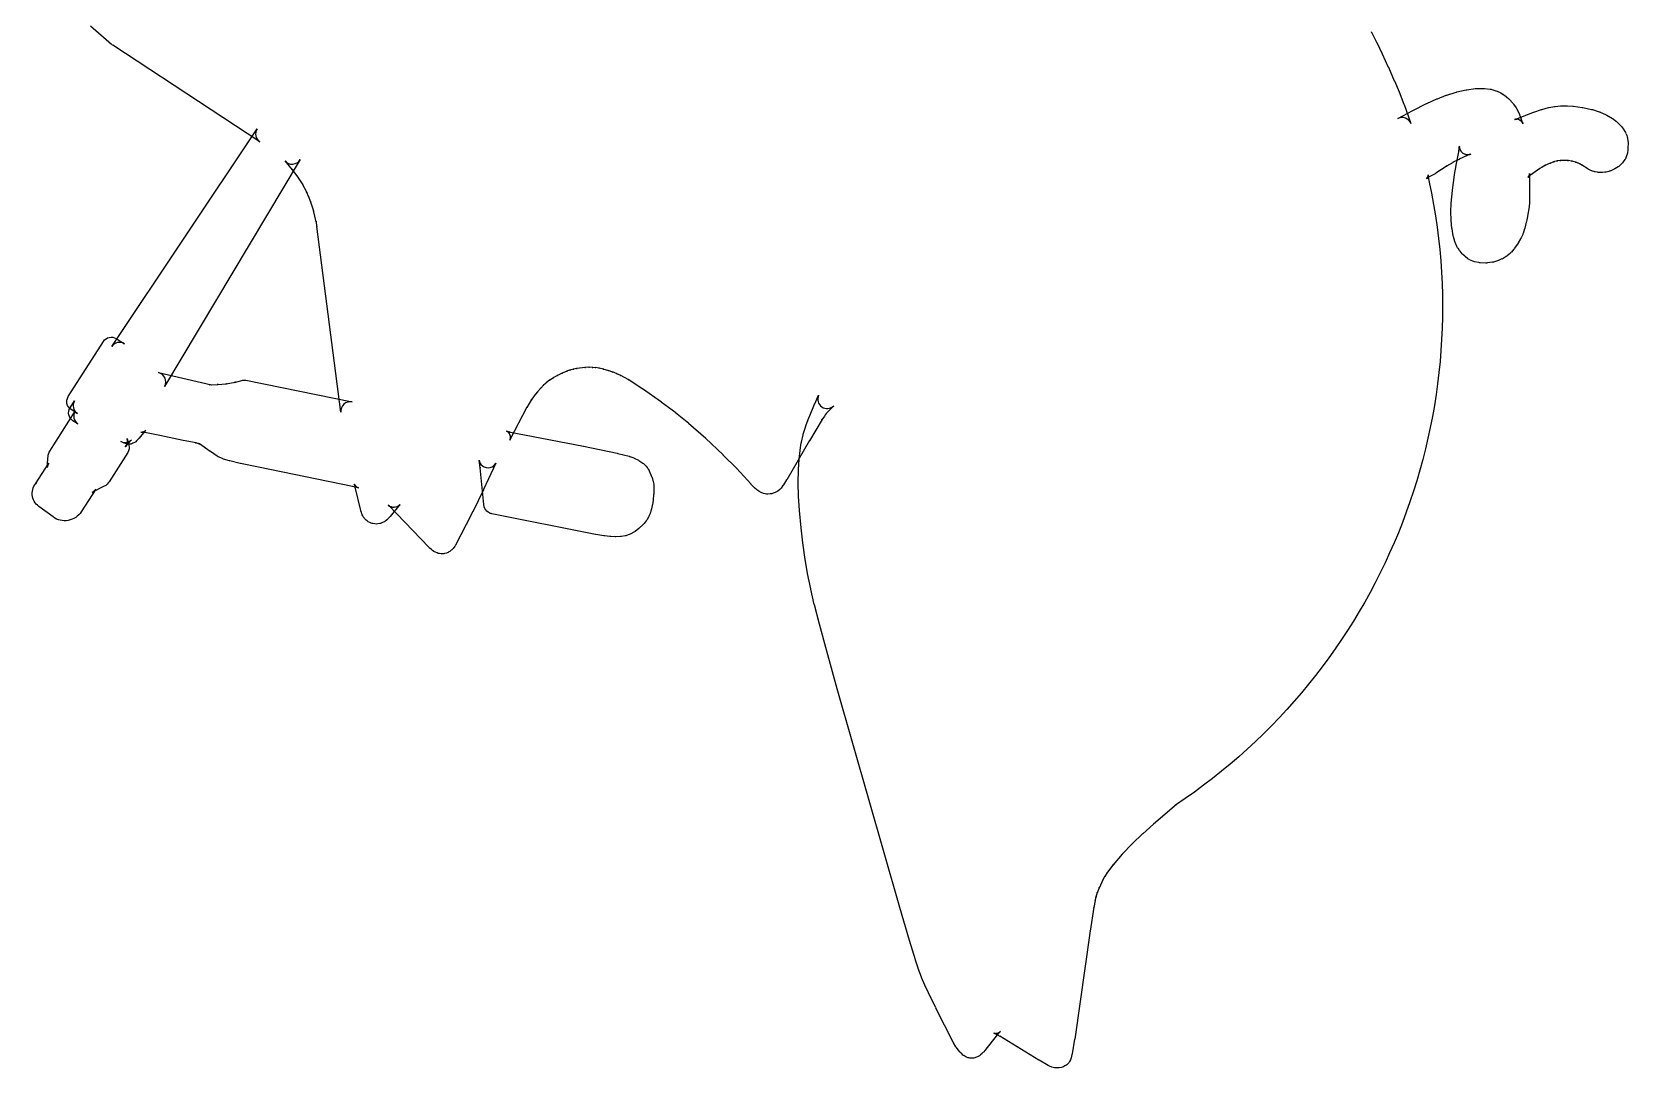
# Model space of a CAD drawing. Header units: millimetres. Extents: x -2 to 383, y -444 to 2.
# Drawn here: x 38.7 to 382.7, y -444.3 to -221.2 of the extents above; entities that cross this region are included whole.
import ezdxf

# ---------------------------------------------------------------- set-up
doc = ezdxf.new("R2010")
doc.units = ezdxf.units.MM
doc.header["$MEASUREMENT"] = 0
doc.layers.add('2', color=12, linetype='Continuous', true_color=0xc80000)

msp = doc.modelspace()

# ---------------------------------------------------------------- linework, layer by layer
at = {"layer": '2'}
for p, q in [((55.9, -223.88), (51.37, -219.95)), ((327.41, -221.24), (328.53, -223.41)), ((328.55, -223.45), (329.72, -225.87)), ((87.81, -244.83), (56.12, -224.04)), ((329.74, -225.9), (331.05, -228.73)), ((331.06, -228.76), (332.35, -231.67)), ((332.36, -231.7), (333.36, -234.07)), ((345.81, -234.11), (347.82, -233.66)), ((347.99, -233.62), (349.77, -233.38)), ((349.94, -233.37), (350.75, -233.33)), ((350.88, -233.33), (351.59, -233.34)), ((351.82, -233.35), (353.03, -233.51)), ((353.37, -233.58), (354.41, -233.9)), ((333.38, -234.1), (334.42, -236.73)), ((334.44, -236.79), (335.93, -240.92)), ((336.36, -238.11), (339.32, -236.62)), ((339.39, -236.58), (341.53, -235.6)), ((341.63, -235.56), (343.55, -234.81)), ((343.69, -234.76), (345.67, -234.15)), ((354.67, -234), (355.14, -234.23)), ((355.32, -234.32), (355.81, -234.62)), ((355.97, -234.72), (356.42, -235.05)), ((356.56, -235.16), (357, -235.56)), ((357.16, -235.71), (357.88, -236.51)), ((358.06, -236.73), (358.59, -237.52)), ((365.75, -237.45), (366.88, -237.23)), ((367.05, -237.21), (368.14, -237.09)), ((368.33, -237.07), (369.52, -237.06)), ((369.69, -237.06), (370.85, -237.14)), ((371, -237.16), (372.82, -237.42)), ((333.11, -239.84), (336.31, -238.13)), ((358.24, -240.03), (358.63, -239.93)), ((358.38, -240.02), (361.04, -238.95)), ((358.59, -239.96), (358.84, -239.98)), ((358.74, -237.77), (359.32, -238.98)), ((359.39, -239.14), (360.08, -240.95)), ((359.43, -240.19), (359.57, -240.29)), ((359.91, -240.61), (360.04, -240.82)), ((361.09, -238.93), (362.35, -238.46)), ((362.43, -238.44), (364.04, -237.91)), ((364.14, -237.88), (365.61, -237.48)), ((372.96, -237.45), (374.87, -237.86)), ((375.03, -237.9), (376.51, -238.35)), ((376.73, -238.44), (377.9, -238.95)), ((378.12, -239.07), (379.34, -239.8)), ((379.52, -239.92), (380.03, -240.31)), ((380.17, -240.42), (380.62, -240.83)), ((55.93, -288.92), (87.24, -242.05)), ((380.75, -240.96), (381.18, -241.43)), ((381.3, -241.57), (381.72, -242.12)), ((381.83, -242.29), (382.17, -242.83)), ((382.3, -243.09), (382.47, -243.5)), ((382.62, -244.02), (382.71, -244.69)), ((345.68, -249.87), (346.3, -246.66)), ((346.27, -246.87), (346.37, -245.75)), ((346.38, -246.24), (346.34, -245.95)), ((347.6, -247.5), (347.52, -247.47)), ((348.83, -247.48), (347.99, -247.82)), ((348.61, -247.56), (348.45, -247.59)), ((382.47, -247.68), (382.25, -248.26)), ((382.68, -246.58), (382.58, -247.27)), ((382.73, -245), (382.71, -246.31)), ((96.5, -248.68), (67.28, -297.52)), ((94.88, -250.85), (93.26, -248.95)), ((96.25, -252.69), (94.8, -250.75)), ((343.71, -250.02), (341.29, -251.62)), ((345, -249.28), (343.61, -250.09)), ((346.4, -248.57), (344.9, -249.33)), ((345.35, -251.86), (345.67, -249.93)), ((348.08, -247.78), (346.35, -248.6)), ((363.69, -250.61), (361.69, -252.02)), ((364.34, -250.2), (363.6, -250.66)), ((364.92, -249.89), (364.21, -250.27)), ((365.97, -249.43), (364.79, -249.96)), ((366.87, -249.1), (365.85, -249.48)), ((367.57, -248.93), (366.67, -249.16)), ((368.27, -248.85), (367.35, -248.97)), ((369.07, -248.83), (368.06, -248.86)), ((369.86, -248.89), (368.87, -248.83)), ((370.72, -249.04), (369.67, -248.87)), ((371.56, -249.26), (370.54, -249)), ((371.98, -249.42), (371.39, -249.21)), ((372.39, -249.61), (371.82, -249.35)), ((372.82, -249.87), (372.22, -249.52)), ((374.03, -250.67), (372.72, -249.81)), ((374.7, -251.02), (374.26, -250.81)), ((375.4, -251.26), (374.97, -251.13)), ((379.59, -250.82), (378.84, -251.13)), ((380.57, -250.24), (379.87, -250.67)), ((381.39, -249.53), (380.88, -250.01)), ((382.04, -248.67), (381.69, -249.18)), ((97.15, -254.11), (96.17, -252.58)), ((97.97, -255.72), (97.06, -253.94)), ((339.74, -252.47), (339.29, -252.75)), ((339.55, -252.55), (339.32, -252.77)), ((339.56, -252.5), (339.4, -252.71)), ((339.63, -252.32), (339.52, -252.58)), ((341.14, -251.72), (339.59, -252.55)), ((339.65, -252.15), (339.6, -252.41)), ((339.64, -251.92), (339.68, -252.69)), ((339.64, -252.39), (339.87, -253.52)), ((344.9, -255.29), (345.34, -251.92)), ((361.49, -252.12), (361.14, -252.54)), ((361.77, -251.96), (361.2, -252.41)), ((361.55, -251.76), (361.44, -252.16)), ((361.51, -251.65), (361.51, -257)), ((376.17, -251.41), (375.67, -251.33)), ((376.98, -251.46), (376.43, -251.44)), ((377.75, -251.4), (377.24, -251.45)), ((378.55, -251.22), (378.03, -251.35)), ((98.41, -256.74), (97.92, -255.61)), ((98.78, -257.72), (98.38, -256.67)), ((99.44, -259.77), (98.75, -257.61)), ((344.6, -258.07), (344.89, -255.34)), ((361.51, -257.07), (361.48, -257.9)), ((99.98, -262.08), (99.4, -259.62)), ((344.54, -259.78), (344.59, -258.22)), ((344.6, -261.63), (344.54, -259.9)), ((361.05, -260.91), (360.83, -262.04)), ((361.39, -258.82), (361.06, -260.84)), ((361.47, -258.03), (361.41, -258.71)), ((100.16, -263.18), (99.95, -261.96)), ((105.32, -303.08), (100.15, -263.1)), ((344.77, -263.45), (344.61, -261.76)), ((345.03, -265.08), (344.79, -263.59)), ((360.02, -264.77), (359.7, -265.51)), ((360.44, -263.56), (360.09, -264.61)), ((360.8, -262.15), (360.48, -263.42)), ((345.37, -266.34), (345.08, -265.29)), ((345.91, -267.51), (345.51, -266.7)), ((346.43, -268.28), (346.08, -267.78)), ((358.13, -267.96), (357.6, -268.58)), ((359.01, -266.68), (358.28, -267.77)), ((359.58, -265.74), (359.07, -266.59)), ((347, -268.96), (346.54, -268.42)), ((347.53, -269.49), (347.12, -269.09)), ((348.1, -269.95), (347.71, -269.65)), ((348.66, -270.29), (348.33, -270.11)), ((349.3, -270.56), (348.92, -270.41)), ((350.59, -270.86), (349.64, -270.66)), ((352.05, -270.95), (350.88, -270.89)), ((353.41, -270.8), (352.42, -270.94)), ((354.59, -270.49), (353.69, -270.74)), ((355.55, -270.08), (354.83, -270.4)), ((356.48, -269.53), (355.82, -269.94)), ((357.37, -268.8), (356.69, -269.37)), ((46.53, -299.73), (54.13, -287.83)), ((56.9, -287.22), (58.67, -288.35)), ((66.02, -294.55), (77.42, -297.22)), ((151.19, -295.61), (150.24, -296.22)), ((152.08, -295.12), (151.07, -295.68)), ((153.11, -294.63), (151.98, -295.17)), ((154.07, -294.23), (153.01, -294.67)), ((154.77, -293.99), (153.96, -294.27)), ((155.5, -293.79), (154.64, -294.03)), ((156.26, -293.64), (155.37, -293.82)), ((158.02, -293.43), (156.1, -293.67)), ((158.85, -293.4), (157.86, -293.44)), ((159.58, -293.43), (158.72, -293.4)), ((160.22, -293.49), (159.44, -293.42)), ((161.02, -293.63), (160.09, -293.48)), ((161.95, -293.84), (160.9, -293.61)), ((163.02, -294.15), (161.85, -293.82)), ((163.92, -294.45), (162.92, -294.12)), ((164.84, -294.83), (163.82, -294.42)), ((165.63, -295.19), (164.75, -294.79)), ((167.34, -296.13), (165.5, -295.13)), ((76.93, -297.17), (78.81, -297.14)), ((78.65, -297.15), (80.62, -296.95)), ((80.48, -296.97), (82.56, -296.61)), ((82.38, -296.65), (83.93, -296.23)), ((84.85, -296.2), (107.71, -300.87)), ((147.65, -298.72), (146.9, -299.66)), ((148.39, -297.87), (147.59, -298.79)), ((149.07, -297.18), (148.31, -297.95)), ((149.67, -296.65), (148.97, -297.27)), ((150.36, -296.13), (149.56, -296.74)), ((170.38, -298.12), (167.21, -296.05)), ((174.41, -300.94), (170.33, -298.08)), ((46.94, -302.14), (47.92, -300.61)), ((48.53, -303.38), (47.14, -302.49)), ((145.41, -302), (141.75, -309.02)), ((146.39, -300.37), (145.35, -302.1)), ((146.96, -299.59), (146.29, -300.51)), ((177.47, -303.24), (174.35, -300.9)), ((206.27, -304.03), (207.38, -301.34)), ((207.42, -301.25), (208.27, -299.44)), ((42.54, -311.44), (48.03, -302.84)), ((48.64, -305.6), (47.55, -304.91)), ((180.3, -305.55), (177.41, -303.2)), ((183.93, -308.73), (180.24, -305.5)), ((204.97, -307.83), (205.5, -306.11)), ((205.54, -306), (206.24, -304.1)), ((209.03, -304.62), (206.28, -309.23)), ((209.51, -303.93), (208.95, -304.74)), ((58.61, -309.74), (57.89, -309.37)), ((59.99, -309.18), (58.83, -310.56)), ((59.28, -309.54), (59.2, -309.56)), ((59.22, -308.74), (59.61, -310.17)), ((60.15, -309.02), (59.88, -309.3)), ((60.86, -309.58), (60.7, -309.67)), ((61.73, -308.76), (61.27, -309.24)), ((63.03, -307.16), (61.83, -308.64)), ((62.94, -307.44), (62.16, -307.38)), ((62.67, -307.35), (62.44, -307.39)), ((66.29, -308.09), (62.72, -307.41)), ((62.98, -307.22), (62.75, -307.33)), ((63.24, -306.98), (62.86, -307.35)), ((71.28, -309.16), (66.25, -308.08)), ((74.08, -309.69), (71.32, -309.16)), ((140.99, -307.15), (141.34, -307.28)), ((141.09, -307.16), (141.33, -307.31)), ((141.12, -307.21), (141.62, -307.34)), ((141.42, -307.4), (141.57, -307.58)), ((141.51, -307.31), (157.61, -310.43)), ((141.86, -308.76), (141.73, -309.11)), ((141.82, -308.13), (141.86, -308.38)), ((187.7, -312.28), (183.87, -308.68)), ((206.29, -309.21), (201.4, -317.62)), ((204.56, -309.53), (204.94, -307.96)), ((42.03, -314.99), (42.23, -312.36)), ((59.37, -311.77), (55.36, -318.05)), ((59.76, -309.96), (59.63, -309.97)), ((74.76, -309.87), (73.95, -309.66)), ((74.91, -309.95), (74.52, -309.79)), ((75, -310.02), (74.65, -309.83)), ((77.11, -311.52), (74.83, -309.91)), ((78.64, -312.53), (77.17, -311.56)), ((79.76, -313.08), (78.89, -312.67)), ((157.63, -310.43), (164.86, -311.92)), ((164.96, -311.95), (167.42, -312.58)), ((167.6, -312.63), (168.44, -312.94)), ((168.64, -313.02), (169.3, -313.34)), ((190.61, -315.21), (187.65, -312.23)), ((204.06, -313.21), (204.26, -311.35)), ((204.28, -311.23), (204.54, -309.66)), ((39.52, -318.48), (42.34, -314.07)), ((81.27, -313.56), (80.03, -313.18)), ((83.6, -314.11), (81.4, -313.59)), ((87.54, -314.95), (83.64, -314.12)), ((107.82, -319.06), (87.56, -314.95)), ((135.34, -315.12), (135.09, -313.42)), ((136.1, -322.97), (135.33, -315.03)), ((135.55, -314.43), (135.48, -314.36)), ((138.7, -314.04), (136.02, -319.75)), ((138.56, -314.31), (138.45, -314.44)), ((169.54, -313.48), (170.38, -314.04)), ((170.63, -314.23), (170.9, -314.48)), ((171.13, -314.73), (171.32, -314.97)), ((171.57, -315.38), (172.27, -316.95)), ((193.72, -318.61), (190.55, -315.15)), ((203.88, -318.3), (203.93, -315.52)), ((203.93, -315.43), (204.06, -313.3)), ((52.46, -319.63), (49.34, -324.52)), ((54.31, -319.04), (51.66, -320.35)), ((55.15, -318.32), (54.9, -318.6)), ((109.1, -319.36), (107.77, -319.05)), ((108.37, -318.96), (108.16, -318.55)), ((108.42, -319.31), (108.21, -318.55)), ((109.58, -324.27), (108.4, -319.24)), ((108.69, -319.19), (108.54, -319.07)), ((109, -319.34), (108.77, -319.25)), ((136.01, -319.77), (133.71, -324.53)), ((172.36, -317.18), (172.55, -317.81)), ((172.61, -318.03), (172.72, -318.6)), ((172.77, -319.77), (172.72, -320.75)), ((172.75, -318.9), (172.78, -319.59)), ((194.43, -319.34), (193.76, -318.66)), ((194.9, -319.76), (194.55, -319.46)), ((195.43, -320.13), (195.08, -319.89)), ((199.88, -319.7), (199.45, -320.06)), ((200.59, -318.88), (200.17, -319.41)), ((201.36, -317.68), (200.72, -318.7)), ((203.95, -321.16), (203.88, -318.38)), ((43.27, -325.64), (40.19, -323.37)), ((115.81, -323.34), (115.5, -323.1)), ((124.26, -332.16), (115.62, -323.17)), ((118.02, -322.99), (115.95, -325.53)), ((118.06, -322.96), (117.87, -323.15)), ((136.22, -323.49), (136.17, -323.33)), ((172.41, -323.16), (172.24, -323.9)), ((172.59, -322.02), (172.43, -323.03)), ((172.71, -320.85), (172.61, -321.91)), ((196.04, -320.45), (195.71, -320.29)), ((196.75, -320.66), (196.4, -320.58)), ((197.81, -320.7), (197.31, -320.72)), ((198.93, -320.37), (198.49, -320.55)), ((204.14, -324.2), (203.96, -321.24)), ((109.91, -325.18), (109.66, -324.5)), ((110.29, -325.84), (110.13, -325.61)), ((110.73, -326.34), (110.53, -326.14)), ((111.53, -326.86), (111.17, -326.66)), ((114.69, -326.66), (114.3, -326.87)), ((115.34, -326.17), (115.03, -326.43)), ((115.85, -325.64), (115.51, -326.01)), ((116.81, -323.53), (116.71, -323.54)), ((133.7, -324.56), (132.36, -327.23)), ((137.17, -324.69), (137.05, -324.61)), ((160.21, -329.4), (137.87, -324.98)), ((171.13, -326.46), (170.64, -327.06)), ((171.59, -325.69), (171.31, -326.19)), ((171.93, -324.91), (171.7, -325.47)), ((172.21, -324.05), (172, -324.72)), ((204.49, -327.96), (204.15, -324.26)), ((112.64, -327.15), (112.21, -327.09)), ((113.67, -327.08), (113.24, -327.15)), ((132.34, -327.27), (129.98, -331.7)), ((161.97, -329.72), (160.25, -329.41)), ((163.3, -329.87), (162.1, -329.74)), ((164.42, -329.91), (163.46, -329.88)), ((165.59, -329.86), (164.58, -329.91)), ((166.56, -329.72), (165.79, -329.83)), ((167.46, -329.45), (166.87, -329.64)), ((168.45, -328.94), (167.83, -329.29)), ((169.5, -328.14), (168.71, -328.77)), ((170.44, -327.27), (169.62, -328.04)), ((204.86, -331.19), (204.49, -328)), ((124.82, -332.67), (124.36, -332.26)), ((125.35, -333.06), (125.03, -332.84)), ((126.02, -333.39), (125.68, -333.24)), ((126.92, -333.58), (126.59, -333.54)), ((128.05, -333.42), (127.65, -333.53)), ((129.09, -332.82), (128.76, -333.08)), ((129.83, -331.95), (129.49, -332.41)), ((205.3, -334.34), (204.86, -331.25)), ((205.89, -337.75), (205.31, -334.39)), ((206.57, -341.16), (205.9, -337.8)), ((207.34, -344.49), (206.58, -341.22)), ((208.43, -348.73), (207.35, -344.54)), ((210.02, -354.55), (208.44, -348.76)), ((212.3, -362.68), (210.02, -354.57)), ((225.78, -409.74), (212.3, -362.69)), ((285.39, -387.56), (280.43, -391.85)), ((280.45, -391.83), (278.13, -393.9)), ((278.18, -393.85), (275.86, -396.07)), ((273.71, -398.29), (271.74, -400.56)), ((275.92, -396.01), (273.64, -398.37)), ((270.48, -402.23), (269.93, -403.1)), ((271.83, -400.45), (270.4, -402.35)), ((268.76, -405.47), (268.28, -406.69)), ((269.61, -403.65), (268.71, -405.58)), ((269.99, -403), (269.54, -403.78)), ((267.84, -408.27), (267.56, -409.76)), ((268.06, -407.37), (267.82, -408.36)), ((268.32, -406.56), (268.02, -407.51)), ((227.85, -416.87), (225.78, -409.75)), ((267.58, -409.7), (266.79, -414.84)), ((266.79, -414.82), (263.46, -438.11)), ((229.12, -421.03), (227.86, -416.89)), ((229.73, -422.85), (229.14, -421.08)), ((230.44, -424.76), (229.75, -422.92)), ((231.16, -426.47), (230.47, -424.84)), ((231.92, -428.12), (231.19, -426.53)), ((233.54, -431.41), (231.94, -428.17)), ((237.3, -438.8), (233.55, -431.43)), ((246.37, -436.96), (246, -436.8)), ((246.32, -436.91), (246.04, -436.84)), ((247.4, -437.55), (246.21, -436.88)), ((246.66, -436.9), (246.46, -436.91)), ((247.14, -436.75), (246.47, -437.55)), ((247.14, -436.75), (246.92, -436.84)), ((247.46, -436.5), (246.93, -436.97)), ((237.84, -439.75), (237.35, -438.89)), ((238.53, -440.7), (237.97, -439.95)), ((246.51, -437.5), (244.32, -440.31)), ((255.75, -442.66), (247.33, -437.51)), ((263.45, -438.16), (262.92, -441.28)), ((239.18, -441.37), (238.73, -440.93)), ((240.01, -441.92), (239.59, -441.68)), ((240.85, -442.2), (240.63, -442.15)), ((241.57, -442.21), (241.39, -442.23)), ((242.66, -441.84), (242.27, -442.03)), ((243.53, -441.19), (243.13, -441.53)), ((244.24, -440.41), (243.7, -441.01)), ((257.75, -443.81), (255.8, -442.68)), ((261.9, -443.5), (261.75, -443.63)), ((262.53, -442.59), (262.37, -442.91)), ((262.88, -441.45), (262.69, -442.17)), ((258.54, -444.15), (258, -443.94)), ((259.55, -444.33), (259.11, -444.29)), ((260.62, -444.2), (260.14, -444.3)), ((261.37, -443.89), (261.14, -444.01))]:
    msp.add_line(p, q, dxfattribs=at)
at = {"layer": '2', "extrusion": (0, 0, -1)}
for centre, radius, start, end in [((-325.63, -222.15), 2, 150.6946, 152.7529), ((-326.75, -224.32), 2, 152.7529, 154.1013), ((-57.21, -222.37), 2, 303.2695, 310.8994), ((-327.93, -226.74), 2, 154.1013, 155.1572), ((-329.23, -229.57), 2, 155.1572, 156.1238), ((-330.52, -232.48), 2, 156.1238, 157.1545), ((-348.26, -235.61), 2, 77.2493, 82.3405), ((-350.04, -235.37), 2, 82.3405, 87.114), ((-350.85, -235.33), 2, 87.114, 90.9016), ((-351.56, -235.34), 2, 90.9016, 97.318), ((-352.78, -235.49), 2, 97.318, 107.1967), ((-353.82, -235.81), 2, 107.1967, 115.1489), ((-331.52, -234.84), 2, 157.1545, 158.3325), ((-332.56, -237.47), 2, 158.3325, 160.2369), ((-340.22, -238.4), 2, 63.2814, 65.4292), ((-342.36, -237.42), 2, 65.4292, 68.5856), ((-344.28, -236.67), 2, 68.5856, 72.835), ((-346.26, -236.06), 2, 72.835, 77.2493), ((-354.3, -236.04), 2, 115.1489, 120.807), ((-354.79, -236.33), 2, 120.807, 126.3761), ((-355.23, -236.66), 2, 126.3761, 131.4471), ((-355.68, -237.05), 2, 131.4471, 137.706), ((-356.41, -237.85), 2, 137.706, 145.8169), ((-367.27, -239.19), 2, 78.902, 83.7473), ((-368.35, -239.07), 2, 83.7473, 89.1906), ((-369.55, -239.06), 2, 89.1906, 93.9179), ((-370.71, -239.14), 2, 93.9179, 98.2147), ((-337.25, -239.89), 2, 61.9789, 63.2814), ((-356.94, -238.64), 2, 145.8169, 154.3455), ((-357.52, -239.85), 2, 154.3455, 159.2638), ((-361.78, -240.81), 2, 68.1684, 69.7547), ((-363.05, -240.34), 2, 69.7547, 71.9431), ((-364.66, -239.81), 2, 71.9431, 74.8775), ((-366.14, -239.42), 2, 74.8775, 78.902), ((-372.53, -239.4), 2, 98.2147, 102.2812), ((-374.45, -239.82), 2, 102.2812, 106.9343), ((-375.92, -240.27), 2, 106.9343, 113.854), ((-377.09, -240.78), 2, 113.854, 121.0029), ((-378.31, -241.52), 2, 121.0029, 127.1503), ((-378.83, -241.91), 2, 127.1503, 132.0386), ((-379.28, -242.32), 2, 132.0386, 137.3052), ((-379.71, -242.78), 2, 137.3052, 142.8108), ((-380.13, -243.33), 2, 142.8108, 148.6517), ((-380.46, -243.87), 2, 148.6517, 156.8077), ((-380.64, -244.29), 2, 156.8077, 172.1722), ((-380.6, -246.97), 2, 188.7172, 200.8291), ((-380.71, -246.28), 2, 180.969, 188.7172), ((-380.73, -244.97), 2, 172.1722, 180.969), ((-347.64, -250.25), 2, 9.3338, 10.992), ((-375.13, -249.01), 2, 295.8078, 303.4838), ((-375.57, -249.22), 2, 287.5814, 295.8078), ((-378.07, -249.28), 2, 247.4637, 256.1806), ((-378.82, -248.97), 2, 238.2952, 247.4637), ((-379.52, -248.54), 2, 227.1424, 238.2952), ((-380.03, -248.06), 2, 214.0699, 227.1424), ((-380.38, -247.55), 2, 200.8291, 214.0699), ((-214.03, -280.47), 128.7, 167.9059, 236.434), ((-340.19, -249.96), 2, 236.4883, 241.6972), ((-347.32, -252.19), 2, 7.4893, 9.3338), ((-376, -249.36), 2, 279.5172, 287.5814), ((-376.5, -249.44), 2, 272.04, 279.5172), ((-377.05, -249.46), 2, 264.3661, 272.04), ((-377.55, -249.41), 2, 256.1806, 264.3661), ((-346.88, -255.55), 2, 6.0674, 7.4893), ((-359.48, -257.83), 2, 181.99, 185.8435), ((-359.51, -257), 2, 179.9175, 181.99), ((-346.54, -259.84), 2, 358.1134, 1.7342), ((-346.59, -258.28), 2, 1.7342, 6.0674), ((-359.09, -260.53), 2, 189.1878, 191.2075), ((-359.42, -258.5), 2, 185.8435, 189.1878), ((-346.6, -261.56), 2, 354.5253, 358.1134), ((-346.76, -263.26), 2, 350.6548, 354.5253), ((-358.19, -263.97), 2, 198.4765, 203.5934), ((-358.54, -262.92), 2, 194.4037, 198.4765), ((-358.86, -261.66), 2, 191.2075, 194.4037), ((-347.01, -264.76), 2, 344.5484, 350.6548), ((-347.3, -265.81), 2, 333.4912, 344.5484), ((-347.7, -266.62), 2, 324.4212, 333.4912), ((-348.06, -267.12), 2, 319.5181, 324.4212), ((-356.62, -266.65), 2, 214.006, 221.0102), ((-357.36, -265.56), 2, 210.8958, 214.006), ((-357.87, -264.71), 2, 203.5934, 210.8958), ((-348.53, -267.66), 2, 314.5286, 319.5181), ((-348.94, -268.07), 2, 307.753, 314.5286), ((-349.32, -268.37), 2, 299.5755, 307.753), ((-349.65, -268.55), 2, 291.4804, 299.5755), ((-350.03, -268.7), 2, 281.3542, 291.4804), ((-350.98, -268.89), 2, 272.9078, 281.3542), ((-352.15, -268.95), 2, 262.3727, 272.9078), ((-353.14, -268.82), 2, 253.9281, 262.3727), ((-354.03, -268.56), 2, 246.3595, 253.9281), ((-354.75, -268.25), 2, 237.719, 246.3595), ((-355.41, -267.83), 2, 230.0446, 237.719), ((-356.09, -267.26), 2, 221.0102, 230.0446), ((-55.82, -288.91), 2, 32.5627, 122.5627), ((-84.45, -298.16), 2, 74.9826, 101.5262), ((-48.22, -300.81), 2, 302.5627, 32.5627), ((-48.63, -303.22), 2, 302.5627, 32.5627), ((-209.23, -302.1), 2, 22.3917, 25.3395), ((683.5, 557.28), 1240.52, 223.8223, 223.89944), ((-207.41, -306.7), 2, 17.0569, 20.3514), ((-208.12, -304.79), 2, 20.3514, 22.3917), ((-59.82, -307.87), 2, 223.5328, 238.7785), ((-60.28, -307.39), 2, 218.9745, 223.5328), ((-71.7, -307.2), 2, 280.8004, 282.0432), ((-206.51, -309.99), 2, 9.4988, 13.3096), ((-206.88, -308.42), 2, 13.3096, 17.0569), ((-44.23, -312.52), 2, 4.4252, 32.5627), ((-59.53, -307.97), 2, 267.3147, 297.4207), ((-57.68, -310.7), 2, 164.6817, 212.5719), ((-59.66, -307.96), 2, 238.7785, 267.3147), ((-78.27, -309.89), 2, 303.3059, 305.1731), ((-79.74, -310.85), 2, 295.0549, 303.3059), ((-157.23, -312.39), 2, 100.9554, 101.6559), ((-164.46, -313.88), 2, 101.6559, 104.3727), ((-166.92, -314.51), 2, 104.3727, 109.8178), ((-167.76, -314.82), 2, 109.8178, 115.9815), ((-206.25, -311.56), 2, 6.0008, 9.4988), ((-80.61, -311.26), 2, 286.95, 295.0549), ((-81.85, -311.64), 2, 283.2312, 286.95), ((-84.05, -312.16), 2, 282.0026, 283.2312), ((-87.96, -312.99), 2, 281.4714, 282.0026), ((-168.43, -315.14), 2, 115.9815, 123.6391), ((-169.27, -315.7), 2, 123.6391, 132.5098), ((-169.55, -315.96), 2, 132.5098, 142.0199), ((-169.74, -316.2), 2, 142.0199, 155.7748), ((-205.93, -315.55), 2, 0.9791, 3.3141), ((-206.05, -313.42), 2, 3.3141, 6.0008), ((-42.24, -320.58), 3.46, 306.3872, 44.7878), ((-53.42, -317.25), 2, 222.3937, 243.739), ((-53.68, -316.97), 2, 212.5719, 222.3937), ((-134.21, -318.9), 2, 205.1821, 205.7368), ((-170.45, -317.78), 2, 155.7748, 162.7658), ((-170.64, -318.4), 2, 162.7658, 169.2956), ((-170.75, -318.97), 2, 169.2956, 177.9316), ((-170.78, -319.66), 2, 177.9316, 183.0378), ((-195.19, -317.26), 2, 315.6215, 317.5592), ((-195.86, -317.94), 2, 310.7593, 315.6215), ((-196.2, -318.24), 2, 304.2361, 310.7593), ((-198.61, -318.16), 2, 218.598, 230.3759), ((-199.03, -317.63), 2, 212.1489, 218.598), ((-199.67, -316.61), 2, 210.1909, 212.1489), ((-205.88, -318.33), 2, 358.566, 0.9791), ((-138.09, -322.77), 2, 343.9678, 354.4067), ((-170.46, -322.72), 2, 188.8962, 192.4869), ((-170.62, -321.71), 2, 185.8463, 188.8962), ((-170.72, -320.65), 2, 183.0378, 185.8463), ((-196.56, -318.48), 2, 295.0992, 304.2361), ((-196.88, -318.63), 2, 283.9029, 295.0992), ((-197.23, -318.72), 2, 267.6486, 283.9029), ((-197.73, -318.7), 2, 247.7515, 267.6486), ((-198.18, -318.52), 2, 230.3759, 247.7515), ((-205.95, -321.11), 2, 356.3853, 358.566), ((-45.78, -322.24), 4.23, 212.5719, 306.3872), ((-111.53, -323.81), 2, 339.6528, 346.7389), ((-111.78, -324.49), 2, 325.6619, 339.6528), ((-111.94, -324.71), 2, 314.6435, 325.6619), ((-112.14, -324.91), 2, 298.9253, 314.6435), ((-113.74, -324.9), 2, 229.8429, 241.7655), ((-114.05, -324.64), 2, 223.2815, 229.8429), ((-114.4, -324.27), 2, 219.0731, 223.2815), ((-131.91, -323.67), 2, 205.7368, 206.6679), ((-138.14, -322.94), 2, 303.0802, 343.9678), ((-138.26, -323.02), 2, 281.1996, 303.0802), ((-169.57, -325.2), 2, 209.6512, 218.9291), ((-169.85, -324.7), 2, 202.5693, 209.6512), ((-170.09, -324.14), 2, 196.8166, 202.5693), ((-170.29, -323.47), 2, 192.4869, 196.8166), ((-206.14, -324.08), 2, 354.7764, 356.3853), ((-112.5, -325.11), 2, 278.385, 298.9253), ((-112.93, -325.18), 2, 261.0091, 278.385), ((-113.36, -325.11), 2, 241.7655, 261.0091), ((-130.57, -326.33), 2, 206.6679, 207.9629), ((-160.6, -327.44), 2, 280.11, 281.1996), ((-162.32, -327.75), 2, 276.2982, 280.11), ((-163.52, -327.88), 2, 271.7784, 276.2982), ((-164.48, -327.91), 2, 267.0775, 271.7784), ((-165.49, -327.86), 2, 261.2877, 267.0775), ((-166.25, -327.74), 2, 251.9885, 261.2877), ((-166.84, -327.55), 2, 240.5101, 251.9885), ((-167.47, -327.2), 2, 231.7128, 240.5101), ((-168.26, -326.57), 2, 227.1583, 231.7128), ((-169.08, -325.81), 2, 218.9291, 227.1583), ((-206.48, -327.78), 2, 353.4455, 354.7764), ((-125.7, -330.77), 2, 312.1297, 316.1426), ((-126.16, -331.19), 2, 304.4301, 312.1297), ((-126.48, -331.41), 2, 293.526, 304.4301), ((-126.82, -331.56), 2, 276.4976, 293.526), ((-127.14, -331.59), 2, 255.1948, 276.4976), ((-127.54, -331.49), 2, 232.5991, 255.1948), ((-127.88, -331.23), 2, 216.1534, 232.5991), ((-128.22, -330.77), 2, 207.9629, 216.1534), ((-206.84, -330.96), 2, 351.8887, 353.4455), ((-207.28, -334.05), 2, 350.2069, 351.8887), ((-207.86, -337.41), 2, 348.7756, 350.2069), ((-208.53, -340.77), 2, 346.9614, 348.7756), ((-209.29, -344.04), 2, 345.5446, 346.9614), ((-210.37, -348.23), 2, 344.754, 345.5446), ((-211.95, -354.03), 2, 344.3429, 344.754), ((-214.22, -362.14), 2, 344.0132, 344.3429), ((-227.7, -409.19), 2, 343.7787, 344.0132), ((-229.77, -416.31), 2, 343.0178, 343.7787), ((-231.04, -420.44), 2, 341.5287, 343.0178), ((-231.63, -422.22), 2, 339.5906, 341.5287), ((-232.31, -424.06), 2, 337.1859, 339.5906), ((-233, -425.7), 2, 335.218, 337.1859), ((-233.73, -427.28), 2, 333.6933, 335.218), ((-235.34, -430.53), 2, 333.0425, 333.6933), ((-239.09, -437.9), 2, 330.2992, 333.0425), ((-239.58, -438.76), 2, 323.3101, 330.2992), ((-242.74, -439.08), 2, 217.9923, 221.5463), ((-261.48, -437.82), 2, 188.1537, 189.6686), ((-240.13, -439.5), 2, 314.4917, 323.3101), ((-240.58, -439.95), 2, 299.8829, 314.4917), ((-241.01, -440.19), 2, 280.9669, 299.8829), ((-241.23, -440.23), 2, 265.4869, 280.9669), ((-241.42, -440.22), 2, 244.7895, 265.4869), ((-241.81, -440.03), 2, 228.5755, 244.7895), ((-242.2, -439.69), 2, 221.5463, 228.5755), ((-256.8, -440.95), 2, 300.0173, 301.4524), ((-260.44, -442.12), 2, 229.059, 242.4149), ((-260.59, -441.99), 2, 207.2675, 229.059), ((-260.76, -441.67), 2, 194.5074, 207.2675), ((-260.94, -440.94), 2, 189.6686, 194.5074), ((-258.75, -442.08), 2, 292.0495, 300.0173), ((-259.29, -442.3), 2, 275.1486, 292.0495), ((-259.73, -442.34), 2, 258.3643, 275.1486), ((-260.21, -442.24), 2, 242.4149, 258.3643)]:
    msp.add_arc(centre, radius, start, end, dxfattribs=at)
at = {"layer": '2'}
for centre, radius, start, end in [((334.05, -241.6), 2, 19.7631, 118.0211), ((358.72, -241.97), 2, 86.6557, 104.1336), ((359.12, -241.87), 2, 104.1336, 111.8316), ((358.47, -241.96), 2, 56.6265, 86.6557), ((358.33, -241.86), 2, 31.5578, 56.6265), ((358.21, -241.66), 2, 20.7362, 31.5578), ((88.9, -243.16), 2, 146.2559, 236.7305), ((348.26, -247.04), 2, 169.008, 175.1104), ((348.31, -245.63), 2, 189.3172, 249.2534), ((348.36, -245.92), 2, 175.1104, 189.3172), ((348.23, -245.6), 2, 249.2534, 281.0426), ((348.07, -245.63), 2, 281.0426, 292.2751), ((94.79, -247.65), 2, 220.3867, 329.1101), ((96.41, -249.56), 2, 216.6966, 220.3867), ((342.61, -248.36), 2, 300.1622, 303.5117), ((343.99, -247.55), 2, 296.9451, 300.1622), ((345.5, -246.79), 2, 295.148, 296.9451), ((347.23, -245.97), 2, 292.2751, 295.148), ((362.53, -248.97), 2, 302.2722, 305.262), ((363.27, -248.51), 2, 298.2054, 302.2722), ((363.97, -248.13), 2, 294.1079, 298.2054), ((365.16, -247.6), 2, 290.2753, 294.1079), ((366.18, -247.22), 2, 284.3386, 290.2753), ((367.08, -246.99), 2, 277.9026, 284.3386), ((367.99, -246.87), 2, 271.9348, 277.9026), ((369, -246.83), 2, 266.2451, 271.9348), ((369.99, -246.9), 2, 260.96, 266.2451), ((371.03, -247.06), 2, 255.7367, 260.96), ((372.05, -247.32), 2, 250.5964, 255.7367), ((372.64, -247.53), 2, 245.5818, 250.5964), ((373.22, -247.79), 2, 239.9896, 245.5818), ((373.82, -248.14), 2, 236.5162, 239.9896), ((97.85, -251.5), 2, 212.696, 216.6966), ((98.84, -253.03), 2, 207.1538, 212.696), ((338.2, -251.08), 2, 303.1607, 312.4858), ((337.97, -251.29), 2, 312.4858, 322.7106), ((337.81, -251.5), 2, 322.7106, 335.7264), ((337.69, -251.76), 2, 335.7264, 348.7406), ((338.64, -250.79), 2, 298.3028, 303.1607), ((337.64, -252.02), 2, 348.7406, 2.8265), ((337.68, -252.79), 2, 2.8265, 11.6564), ((337.91, -253.93), 2, 11.6564, 12.0941), ((359.61, -251.25), 2, 319.7209, 345.1479), ((359.96, -250.83), 2, 308.0085, 319.7209), ((359.51, -251.65), 2, 345.1479, 0.0825), ((360.54, -250.38), 2, 305.262, 308.0085), ((99.75, -254.81), 2, 203.5463, 207.1538), ((100.24, -255.95), 2, 201.1077, 203.5463), ((100.65, -257), 2, 197.7376, 201.1077), ((101.34, -259.16), 2, 193.2903, 197.7376), ((101.92, -261.62), 2, 189.7445, 193.2903), ((102.13, -262.84), 2, 187.3734, 189.7445), ((57.59, -290.04), 2, 57.4373, 146.2559), ((65.56, -296.5), 2, 329.1101, 76.8248), ((150.11, -293.93), 2, 298.9466, 302.7535), ((151.12, -293.37), 2, 295.7594, 298.9466), ((152.24, -292.83), 2, 292.6033, 295.7594), ((153.3, -292.38), 2, 289.2386, 292.6033), ((154.11, -292.1), 2, 285.483, 289.2386), ((154.97, -291.86), 2, 281.6185, 285.483), ((155.85, -291.68), 2, 276.9818, 281.6185), ((157.78, -291.45), 2, 272.4407, 276.9818), ((158.77, -291.4), 2, 268.5222, 272.4407), ((159.64, -291.43), 2, 264.413, 268.5222), ((160.42, -291.5), 2, 260.5765, 264.413), ((161.35, -291.66), 2, 257.2416, 260.5765), ((162.39, -291.89), 2, 254.2397, 257.2416), ((163.56, -292.22), 2, 251.3285, 254.2397), ((164.56, -292.56), 2, 248.3029, 251.3285), ((165.58, -292.97), 2, 245.3188, 248.3029), ((166.46, -293.37), 2, 241.2894, 245.3188), ((76.97, -299.17), 2, 76.8248, 90.8995), ((78.85, -299.14), 2, 90.8995, 95.6912), ((80.82, -298.94), 2, 95.6912, 99.8204), ((82.9, -298.58), 2, 99.8204, 105.0174), ((146.08, -297.48), 2, 318.973, 321.7099), ((146.88, -296.55), 2, 315.5379, 318.973), ((147.64, -295.78), 2, 311.5885, 315.5379), ((148.35, -295.15), 2, 307.22, 311.5885), ((149.15, -294.54), 2, 302.7535, 307.22), ((168.3, -294.38), 2, 236.9431, 241.2894), ((171.47, -296.44), 2, 235.0439, 236.9431), ((49.6, -301.69), 2, 147.4373, 237.4373), ((107.31, -302.83), 2, 78.4738, 187.3734), ((143.64, -301.08), 2, 329.2302, 332.4167), ((144.67, -299.35), 2, 324.3405, 329.2302), ((145.33, -298.42), 2, 321.7099, 324.3405), ((175.56, -299.3), 2, 232.9954, 235.0439), ((210.08, -300.3), 2, 154.6605, 316.1777), ((49.72, -303.92), 2, 147.4373, 237.4373), ((178.67, -301.64), 2, 230.8656, 232.9954), ((181.56, -304), 2, 228.7832, 230.8656), ((207.31, -303.59), 2, 325.2077, 329.2061), ((216.49, -308.78), 8.5, 136.1006, 145.2077), ((58.81, -307.59), 2, 242.5793, 283.614), ((57.29, -309.27), 2, 319.9445, 15.3183), ((58.73, -307.61), 2, 283.614, 315.3491), ((58.46, -307.89), 2, 315.3491, 319.9445), ((62.32, -305.38), 2, 265.398, 279.9899), ((62.09, -305.42), 2, 279.9899, 296.2214), ((63.1, -305.45), 2, 259.1984, 265.398), ((61.86, -305.54), 2, 296.2214, 313.6047), ((61.48, -305.9), 2, 313.6047, 321.0255), ((66.67, -306.13), 2, 257.9568, 259.1984), ((140.28, -309.02), 2, 58.2845, 69.2179), ((140.04, -308.86), 2, 39.8827, 58.2845), ((140.63, -309.15), 2, 69.2179, 75.8809), ((139.89, -308.69), 2, 8.8801, 39.8827), ((141.13, -309.28), 2, 75.8809, 79.0446), ((139.85, -308.44), 2, 340.5294, 8.8801), ((139.97, -308.09), 2, 332.4167, 340.5294), ((185.24, -307.22), 2, 226.7687, 228.7832), ((204.56, -308.21), 2, 329.2061, 329.8091), ((74.46, -307.73), 2, 255.4249, 259.1996), ((75.26, -307.93), 2, 248.4273, 255.4249), ((75.64, -308.09), 2, 240.4542, 248.4273), ((75.98, -308.28), 2, 234.8269, 240.4542), ((189.07, -310.82), 2, 224.7678, 226.7687), ((44.02, -315.14), 2, 147.4373, 175.5748), ((137.07, -313.13), 2, 188.3746, 220.6365), ((137.32, -314.83), 2, 185.5933, 188.3746), ((137, -313.05), 2, 220.6365, 321.1386), ((136.89, -313.19), 2, 321.1386, 334.8179), ((192.03, -313.81), 2, 222.4408, 224.7678), ((41.2, -319.56), 2, 135.2122, 147.4373), ((50.78, -318.55), 2, 296.261, 327.4281), ((108.22, -317.1), 2, 257.0935, 258.5286), ((109.92, -317.62), 2, 207.9068, 231.9274), ((110.14, -318.02), 2, 195.4074, 207.9068), ((110.35, -318.78), 2, 193.2611, 195.4074), ((109.77, -317.5), 2, 231.9274, 247.1606), ((109.55, -317.41), 2, 247.1606, 257.0935), ((116.75, -321.53), 2, 231.3337, 271.6394), ((117.06, -321.78), 2, 223.8574, 231.3337), ((116.66, -321.54), 2, 271.6394, 314.6229), ((116.46, -321.73), 2, 314.6229, 320.9269), ((284.08, -386.05), 2, 303.566, 310.8748), ((279.12, -390.33), 2, 310.8748, 311.7213), ((276.8, -392.41), 2, 311.7213, 313.6571), ((272.2, -396.98), 2, 316.0292, 318.9933), ((274.48, -394.62), 2, 313.6571, 316.0292), ((268.8, -401.15), 2, 323.1147, 327.2677), ((270.23, -399.25), 2, 318.9933, 323.1147), ((266.9, -404.73), 2, 334.9265, 338.4733), ((267.8, -402.8), 2, 330.4777, 334.9265), ((268.25, -402.02), 2, 327.2677, 330.4777), ((265.88, -407.9), 2, 346.6027, 349.464), ((266.11, -406.91), 2, 342.354, 346.6027), ((266.41, -405.96), 2, 338.4733, 342.354), ((265.6, -409.4), 2, 349.464, 351.3065), ((264.81, -414.54), 2, 351.3065, 351.8463), ((246.82, -434.97), 2, 245.9203, 255.3665), ((246.55, -434.9), 2, 255.3665, 273.2205), ((247.18, -435.13), 2, 240.7814, 245.9203), ((246.35, -434.91), 2, 273.2205, 293.2491), ((246.13, -435.01), 2, 293.2491, 311.461), ((245.61, -435.47), 2, 311.461, 320.0131), ((244.94, -436.27), 2, 320.0131, 322.0077), ((248.38, -435.8), 2, 238.5476, 240.7814)]:
    msp.add_arc(centre, radius, start, end, dxfattribs=at)

doc.saveas('drawing.dxf')
